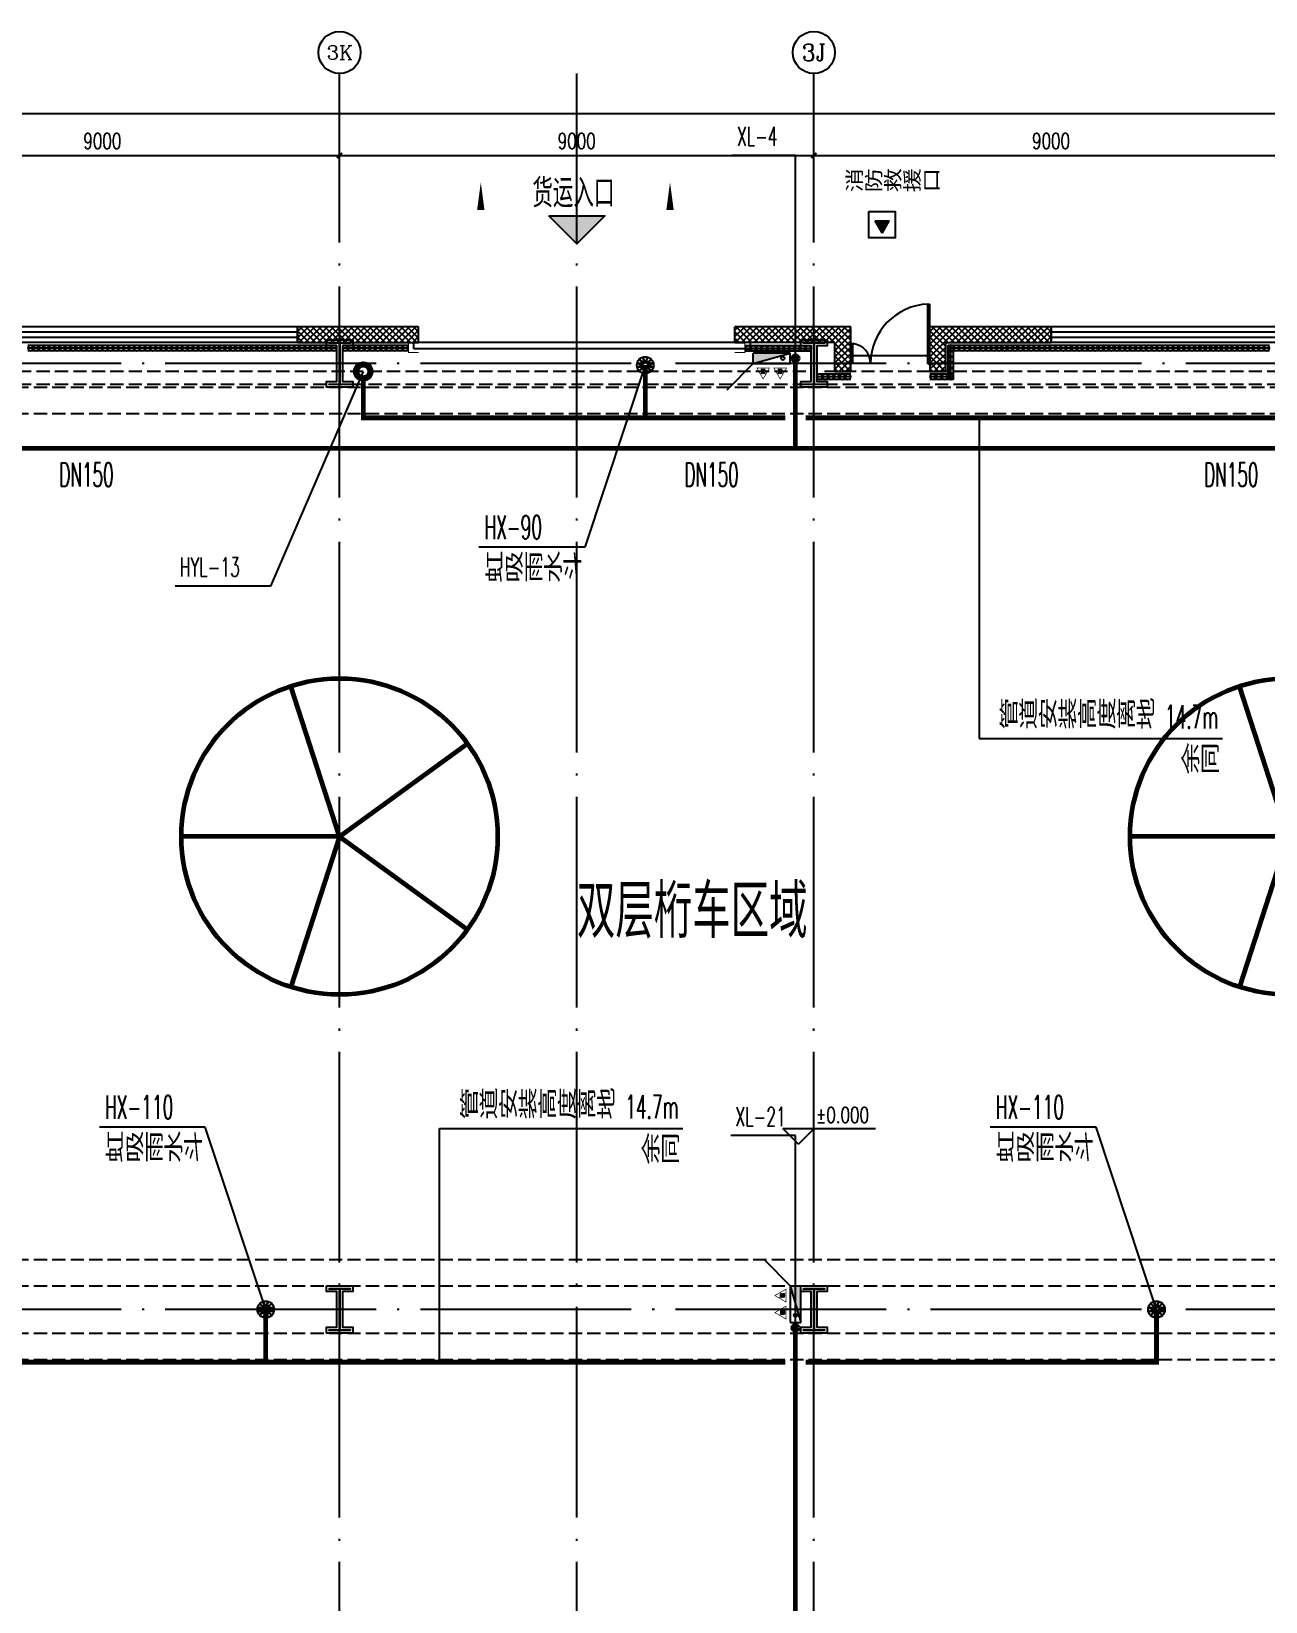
# Model space of a CAD drawing. Extents: x -452079 to 117456, y 3902 to 836955.
# Drawn here: x -215701 to -192284, y 597226 to 627024 of the extents above; entities that cross this region are included whole.
import ezdxf
from ezdxf.enums import TextEntityAlignment as Align

# ---------------------------------------------------------------- set-up
doc = ezdxf.new("R2010")
doc.units = 0
doc.header["$LTSCALE"] = 1000
doc.header["$MEASUREMENT"] = 0
for name, pattern in [('10平面$0$DASH', [0.35, 0.25, -0.1]), ('DASH', [0.35, 0.25, -0.1]), ('DOTE', [2.42, 2, -0.2, 0.02, -0.2]), ('DOTE_30', [0.726, 0.6, -0.06, 0.006, -0.06])]:
    doc.linetypes.add(name, pattern=pattern)
for name, color, linetype in [('10平面$0$WINDOW', 4, 'Continuous'), ('A-AXIS-D', 1, 'Continuous'), ('A-AXIS-DOTE', 14, 'DOTE'), ('A-AXIS-SYMB', 3, 'Continuous'), ('A-HATCH-2', 251, 'Continuous'), ('A-HRAIL', 173, 'Continuous'), ('A-LIN-V', 9, 'Continuous'), ('A-SFCE', 30, 'Continuous'), ('A-TEXT', 61, 'Continuous'), ('A-WINDOW', 140, 'Continuous'), ('AS-COLN', 6, 'Continuous'), ('AS-WALL', 40, 'Continuous'), ('DIM_消防', 1, 'Continuous'), ('DIM_雨水', 4, 'Continuous'), ('FH-tri', 180, 'Continuous'), ('PUB_HATCH', 8, 'Continuous'), ('PUB_TEXT', 7, 'Continuous'), ('RP-N2-01$0$$0$A-WIND-J', 1, 'Continuous'), ('RP-N2-01$0$A-WIND-J', 3, 'Continuous'), ('SB_ZF消火栓', 10, 'Continuous'), ('SB_ZF消火栓M', 10, 'Continuous'), ('TEXT_消防', 1, 'Continuous'), ('TWT_LEAD', 3, 'Continuous'), ('WALL', 2, 'Continuous'), ('建-标高', 3, 'Continuous'), ('建-窗', 4, 'Continuous'), ('文本', 4, 'Continuous'), ('虹吸雨水斗', 6, 'Continuous')]:
    doc.layers.add(name, color=color, linetype=linetype)
for name, color, linetype, lineweight in [('Gps-ZF消防', 1, 'TG_X', 60), ('Gps-ZF雨水', 4, 'DOTE_30', 60), ('LG-ZF消防', 1, 'Continuous', 60), ('LG-ZF雨水', 4, 'Continuous', 60)]:
    doc.layers.add(name, color=color, linetype=linetype, lineweight=lineweight)
doc.styles.add('_TCH_AXIS', font='COMPLEX', dxfattribs={"bigfont": 'GBCBIG'})
doc.styles.add('_TCH_DIM', font='SIMPLEX', dxfattribs={"width": 0.75, "bigfont": '@1HZTXT'})
doc.styles.add('_TCH_DIM_T3', font='SIMPLEX', dxfattribs={"width": 0.705882, "bigfont": 'GBCBIG'})
doc.styles.add('_TWT_PIPEDN', font='SIMPLEX', dxfattribs={"width": 0.65, "height": 3.5, "bigfont": 'HZTXT'})
doc.styles.add('_TWT_SERIAL', font='SIMPLEX', dxfattribs={"width": 0.8, "height": 3, "bigfont": 'HZTXT'})
doc.styles.add('A-STANDARD', font='SIMPLEX', dxfattribs={"bigfont": 'GBCBIG'})
doc.styles.get("Standard").update_dxf_attribs({"font": 'gbenor.shx', "bigfont": 'gbcbig.shx'})
doc.styles.add('TG_LINETYPE', font='SIMPLEX', dxfattribs={"width": 0.8, "height": 3.5, "bigfont": 'HZTXT'})
doc.linetypes.add('TG_X', pattern='A,5,-0.3,["X",TG_LINETYPE,S=0.1,R=0,X=-0.23,Y=-0.15],0', length=5.3)
doc.dimstyles.new('_TCH_ARCH&&100', dxfattribs={"dimtxt": 297.5, "dimasz": 100, "dimexe": 100, "dimexo": 100, "dimgap": 126.25, "dimtad": 1, "dimdec": 0, "dimzin": 0, "dimdsep": 46, "dimtxsty": '_TCH_DIM_T3', "dimblk": 'ARCHTICK', "dimcen": 0.09, "dimclrt": 7, "dimazin": 2, "dimtfac": 1, "dimtdec": 0, "dimtix": 1, "dimtmove": 2, "dimatfit": 3, "dimfxl": 0, "dimtolj": 1, "dimtzin": 0, "dimarcsym": 0})
pattern_1 = [(45, (321432.36, -540023.96), (-60.000061, 60.000061), []), (135, (321432.36, -540023.96), (-60.000061, -60.000061), [])]

# ---------------------------------------------------------------- blocks, each defined once
blk = doc.blocks.new('_ArchTick')
at = {"color": 0, "linetype": 'ByBlock', "const_width": 0.4}
blk.add_lwpolyline([(-0.5, -0.5), (0.5, 0.5)], dxfattribs=at)
blk = doc.blocks.new('*D383')
at = {"layer": 'A-AXIS-D', "color": 0, "lineweight": -2, "transparency": 16777216}
for p, q in [((102518, 83886), (102518, 84744)), ((102518, 84644), (111518, 84644)), ((111518, 83886), (111518, 84744))]:
    blk.add_line(p, q, dxfattribs=at)
at = {"layer": 'A-AXIS-D', "color": 0, "lineweight": -2, "transparency": 16777216, "xscale": 100, "yscale": 100, "zscale": 100, "rotation": 180}
blk.add_blockref('_ArchTick', (102518, 84644), dxfattribs=at)
at = {"layer": 'A-AXIS-D', "color": 0, "lineweight": -2, "transparency": 16777216, "xscale": 100, "yscale": 100, "zscale": 100}
blk.add_blockref('_ArchTick', (111518, 84644), dxfattribs=at)
at = {"layer": 'A-AXIS-D', "color": 7, "transparency": 16777216, "insert": (107018, 84919), "char_height": 297.5, "attachment_point": 5, "style": '_TCH_DIM_T3'}
blk.add_mtext('\\A1;9000', dxfattribs=at)
blk = doc.blocks.new('*D384')
at = {"layer": 'A-AXIS-D', "color": 0, "lineweight": -2, "transparency": 16777216}
for p, q in [((111518, 83886), (111518, 84744)), ((111518, 84644), (120518, 84644)), ((120518, 83886), (120518, 84744))]:
    blk.add_line(p, q, dxfattribs=at)
at = {"layer": 'A-AXIS-D', "color": 0, "lineweight": -2, "transparency": 16777216, "xscale": 100, "yscale": 100, "zscale": 100, "rotation": 180}
blk.add_blockref('_ArchTick', (111518, 84644), dxfattribs=at)
at = {"layer": 'A-AXIS-D', "color": 0, "lineweight": -2, "transparency": 16777216, "xscale": 100, "yscale": 100, "zscale": 100}
blk.add_blockref('_ArchTick', (120518, 84644), dxfattribs=at)
at = {"layer": 'A-AXIS-D', "color": 7, "transparency": 16777216, "insert": (116018, 84919), "char_height": 297.5, "attachment_point": 5, "style": '_TCH_DIM_T3'}
blk.add_mtext('\\A1;9000', dxfattribs=at)
blk = doc.blocks.new('*D385')
at = {"layer": 'A-AXIS-D', "color": 0, "lineweight": -2, "transparency": 16777216}
for p, q in [((120518, 83886), (120518, 84744)), ((120518, 84644), (129518, 84644)), ((129518, 83886), (129518, 84744))]:
    blk.add_line(p, q, dxfattribs=at)
at = {"layer": 'A-AXIS-D', "color": 0, "lineweight": -2, "transparency": 16777216, "xscale": 100, "yscale": 100, "zscale": 100, "rotation": 180}
blk.add_blockref('_ArchTick', (120518, 84644), dxfattribs=at)
at = {"layer": 'A-AXIS-D', "color": 0, "lineweight": -2, "transparency": 16777216, "xscale": 100, "yscale": 100, "zscale": 100}
blk.add_blockref('_ArchTick', (129518, 84644), dxfattribs=at)
at = {"layer": 'A-AXIS-D', "color": 7, "transparency": 16777216, "insert": (125018, 84919), "char_height": 297.5, "attachment_point": 5, "style": '_TCH_DIM_T3'}
blk.add_mtext('\\A1;9000', dxfattribs=at)
blk = doc.blocks.new('*D394')
at = {"layer": 'A-AXIS-D', "color": 0, "lineweight": -2, "transparency": 16777216}
for p, q in [((7618, 83986), (7618, 85544)), ((193318, 83986), (193318, 85544)), ((7618, 85444), (193318, 85444))]:
    blk.add_line(p, q, dxfattribs=at)
at = {"layer": 'A-AXIS-D', "color": 0, "lineweight": -2, "transparency": 16777216, "xscale": 100, "yscale": 100, "zscale": 100, "rotation": 180}
blk.add_blockref('_ArchTick', (7618, 85444), dxfattribs=at)
at = {"layer": 'A-AXIS-D', "color": 0, "lineweight": -2, "transparency": 16777216, "xscale": 100, "yscale": 100, "zscale": 100}
blk.add_blockref('_ArchTick', (193318, 85444), dxfattribs=at)
at = {"layer": 'A-AXIS-D', "color": 7, "transparency": 16777216, "insert": (100468, 85719), "char_height": 297.5, "attachment_point": 5, "style": '_TCH_DIM_T3'}
blk.add_mtext('\\A1;185700', dxfattribs=at)
blk = doc.blocks.new('4324324')
at = {"layer": 'A-HATCH-2', "color": 8, "linetype": 'DASH'}
for p, q in [((-294754, 620270), (-135554, 620270)), ((-294754, 619770), (-135554, 619770)), ((-294754, 603720), (-128854, 603720)), ((-294754, 603220), (-128854, 603220)), ((-294754, 602320), (-128854, 602320)), ((-294754, 601820), (-128854, 601820))]:
    blk.add_line(p, q, dxfattribs=at)
blk = doc.blocks.new('w4324324')
at = {"layer": 'A-HATCH-2', "lineweight": 60}
for q in [(-1694760, 686605), (-1697614, 684532), (-1691907, 684532), (-1696524, 681178), (-1692997, 681178)]:
    blk.add_line((-1694760, 683605), q, dxfattribs=at)
blk.add_circle((-1694760, 683605), 3000, dxfattribs=at)
blk = doc.blocks.new('342343')
at = {"layer": 'A-LIN-V'}
for p in [(1084560, 9556), (1084560, -8444)]:
    blk.add_blockref('w4324324', p, dxfattribs=at)
blk = doc.blocks.new('w42343243')
at = {"layer": 'A-HATCH-2', "color": 2}
blk.add_lwpolyline([(-165104, 621070), (-164604, 621070), (-164604, 620958), (-164800, 620958), (-164800, 620282), (-164604, 620282), (-164604, 620170), (-165104, 620170), (-165104, 620282), (-164908, 620282), (-164908, 620958), (-165104, 620958)], close=True, dxfattribs=at)
at = {"layer": 'AS-COLN', "color": 8}
blk.add_lwpolyline([(-165054, 621020), (-164654, 621020), (-164654, 621008), (-164850, 621008), (-164850, 620232), (-164654, 620232), (-164654, 620220), (-165054, 620220), (-165054, 620232), (-164858, 620232), (-164858, 621008), (-165054, 621008)], close=True, dxfattribs=at)
blk = doc.blocks.new('42343')
at = {"layer": 'A-WINDOW'}
for p in [(-45000, 100), (-36000, 100), (-45000, -17850), (-36000, -17850)]:
    blk.add_blockref('w42343243', p, dxfattribs=at)
blk = doc.blocks.new('RP-N2-01$0$$0$xfjy')
at = {"layer": 'RP-N2-01$0$$0$A-WIND-J'}
h = blk.add_hatch(color=8, dxfattribs=at)
h.dxf.hatch_style = 1
h.paths.add_polyline_path([(1141876, -26214), (1142135, -26214), (1142005, -25989)])
at = {"layer": 'RP-N2-01$0$$0$A-WIND-J', "color": 8, "const_width": 25}
blk.add_lwpolyline([(1141755, -25889), (1141755, -26389), (1142255, -26389), (1142255, -25889)], close=True, dxfattribs=at)
at = {"layer": 'RP-N2-01$0$$0$A-WIND-J', "color": 8}
for points in [[(1141755, -26389), (1142255, -26389), (1142255, -25889), (1141755, -25889)], [(1141876, -26214), (1142135, -26214), (1142005, -25989)]]:
    blk.add_lwpolyline(points, close=True, dxfattribs=at)
blk = doc.blocks.new('RP-N2-01$0$xfjy')
at = {"layer": 'RP-N2-01$0$$0$A-WIND-J', "color": 8}
blk.add_blockref('RP-N2-01$0$$0$xfjy', (0, 0), dxfattribs=at)
blk = doc.blocks.new('3333')
at = {"layer": 'A-SFCE', "const_width": 20}
blk.add_lwpolyline([(-227064, 766320), (-227064, 766510), (-227244, 766510), (-227244, 766320)], dxfattribs=at)
blk = doc.blocks.new('99平面图例外参$0$$LinePat$圆环')
for points in [[(0, 150), (300, 150)], [(0, 0), (300, 0)], [(0, -150), (300, -150)]]:
    blk.add_lwpolyline(points)
at = {"color": 0}
blk.add_circle((150, 0), 150, dxfattribs=at)
blk = doc.blocks.new('10平面$0$$DorLib2D$00000126')
at = {"color": 0, "linetype": 'Continuous'}
for p, q in [((-0.532, 0.5), (-0.532, 0.9)), ((0.532, 0.9), (0.532, 0.5))]:
    blk.add_line(p, q, dxfattribs=at)
at = {"color": 0, "linetype": '10平面$0$DASH'}
for p, q in [((-0.532, 0.9), (0.532, 0.9)), ((-0.532, 0.5), (0.532, 0.5))]:
    blk.add_line(p, q, dxfattribs=at)
blk = doc.blocks.new('WINDOW2DLIB$DYNSTYLE$00000005')
at = {"color": 0}
for points in [[(-0.5, 0.5), (-0.5, -0.5)], [(-0.5, 0.5), (0.5, 0.5)], [(0.5, -0.5), (0.5, 0.5)], [(0.5, 0.1667), (-0.5, 0.1667)], [(0.5, -0.1667), (-0.5, -0.1667)], [(-0.5, -0.5), (0.5, -0.5)]]:
    blk.add_lwpolyline(points, dxfattribs=at)
blk = doc.blocks.new('DOOR2DLIB$SYSLIB$00000123')
at = {"color": 0}
for p, q in [((0.475, -0.001), (0.475, 0.752)), ((0.475, 0.752), (0.5, 0.752)), ((0.5, -0.001), (0.5, 0.752)), ((-0.5, 0), (-0.5, 0.252)), ((-0.475, 0.252), (-0.5, 0.252)), ((-0.475, 0), (-0.475, 0.252)), ((-0.475, 0), (-0.5, 0)), ((0.475, -0.001), (0.5, -0.001))]:
    blk.add_line(p, q, dxfattribs=at)
for centre, radius, start, end in [((0.505, -0.002), 0.755, 92.2493, 179.7238), ((-0.501, 0.003), 0.251, 359.7899, 84.0974)]:
    blk.add_arc(centre, radius, start, end, dxfattribs=at)
blk = doc.blocks.new('“奔腾”虹吸雨水斗')
at = {"layer": '虹吸雨水斗', "lineweight": 25}
for p, q in [((947052, 86699), (946987, 86758)), ((947048, 86793), (947066, 86707)), ((947082, 86711), (947055, 86795)), ((947125, 86795), (947098, 86711)), ((947114, 86707), (947132, 86793)), ((947194, 86758), (947128, 86699)), ((946944, 86685), (947028, 86658)), ((947028, 86641), (946944, 86614)), ((947032, 86673), (946946, 86692)), ((946946, 86607), (947032, 86625)), ((946982, 86753), (947040, 86688)), ((947040, 86611), (946982, 86546)), ((946987, 86541), (947052, 86600)), ((947066, 86592), (947048, 86506)), ((947055, 86504), (947082, 86587)), ((947098, 86587), (947125, 86504)), ((947132, 86506), (947114, 86592)), ((947128, 86600), (947194, 86541)), ((947140, 86688), (947199, 86753)), ((947199, 86546), (947140, 86611)), ((947234, 86692), (947148, 86673)), ((947148, 86625), (947234, 86607)), ((947152, 86658), (947236, 86685)), ((947236, 86614), (947152, 86641))]:
    blk.add_line(p, q, dxfattribs=at)
for radius in [150, 47.6]:
    blk.add_circle((947090, 86649), radius, dxfattribs=at)
for centre, start, end in [((947025, 86649), 291.6382, 68.3675), ((947034, 86682), 261.6382, 38.3675), ((947034, 86617), 321.6382, 98.3675), ((947057, 86706), 231.6382, 8.3675), ((947057, 86593), 351.6382, 128.3675), ((947090, 86715), 201.6382, 338.3675), ((947090, 86584), 21.6382, 158.3675), ((947123, 86706), 171.6382, 308.3675), ((947123, 86593), 51.6382, 188.3675), ((947147, 86682), 141.6382, 278.3675), ((947147, 86617), 81.6382, 218.3675), ((947155, 86649), 111.6382, 248.3675)]:
    blk.add_arc(centre, 8.82, start, end, dxfattribs=at)
blk = doc.blocks.new('A$C5D961328')
at = {"layer": 'SB_ZF消火栓', "linetype": 'Continuous'}
h = blk.add_hatch(dxfattribs=at)
h.set_pattern_fill('ANSI31', color=256, scale=129.330432, angle=270, style=0)
h.set_pattern_definition([(45, (-18410.044, -5691.868), (11.431303, -11.431303), [])])
h.paths.add_polyline_path([(228, 343), (228, 427), (153, 427), (153, 343)])
h = blk.add_hatch(dxfattribs=at)
h.set_pattern_fill('ANSI31', color=256, scale=129.330432, angle=270, style=0)
h.set_pattern_definition([(45, (-18087.504, -5691.868), (11.431303, -11.431303), [])])
h.paths.add_polyline_path([(550, 343), (550, 427), (475, 427), (475, 343)])
at = {"layer": 'SB_ZF消火栓'}
blk.add_hatch(color=256, dxfattribs=at).paths.add_polyline_path([(0, 40), (700, 40), (700, 240)])
for p, q in [((1195, 735), (700, 240)), ((700, 240), (0, 240)), ((0, 240), (0, 40)), ((700, 240), (0, 40)), ((0, 40), (700, 40)), ((700, 240), (700, 40))]:
    blk.add_line(p, q, dxfattribs=at)
at = {"layer": 'SB_ZF消火栓', "linetype": 'Continuous'}
for points, const_width in [([(312, 321), (190, 531), (69, 321), (312, 321), (190, 531)], 12.9), ([(228, 343), (228, 427), (153, 427), (153, 343), (228, 343)], 7.76), ([(634, 321), (513, 531), (392, 321), (634, 321), (513, 531)], 12.9), ([(550, 343), (550, 427), (475, 427), (475, 343), (550, 343)], 7.76)]:
    blk.add_lwpolyline(points, dxfattribs=dict(at, const_width=const_width))
at = {"layer": 'SB_ZF消火栓', "color": 1}
blk.add_circle((140, 140), 32.5, dxfattribs=at)
blk = doc.blocks.new('A$C515E426B')
at = {"layer": 'FH-tri'}
h = blk.add_hatch(color=8, dxfattribs=at)
h.dxf.hatch_style = 1
h.paths.add_polyline_path([(115487.8, 83498.6), (116548.5, 83498.6), (116018.2, 82968.3)])
at = {"layer": 'PUB_HATCH'}
h = blk.add_hatch(dxfattribs=at)
h.set_pattern_fill('多孔材料', color=256, scale=30, style=0)
h.set_pattern_definition(pattern_1)
h.paths.add_polyline_path([(113018.2, 81396), (110718.2, 81396), (110718.2, 81096), (113018.2, 81096)])
h = blk.add_hatch(dxfattribs=at)
h.set_pattern_fill('多孔材料', color=256, scale=30, style=0)
h.set_pattern_definition(pattern_1)
h.paths.add_polyline_path([(120918.2, 81096), (121218.2, 81396), (119018.2, 81396), (119018.2, 81096)])
h = blk.add_hatch(dxfattribs=at)
h.set_pattern_fill('多孔材料', color=256, scale=30, style=0)
h.set_pattern_definition(pattern_1)
h.paths.add_polyline_path([(120918.2, 80546), (121218.2, 80846), (121218.2, 81396), (120918.2, 81096)])
h = blk.add_hatch(dxfattribs=at)
h.set_pattern_fill('多孔材料', color=256, scale=30, style=0)
h.set_pattern_definition(pattern_1)
h.paths.add_polyline_path([(123018.2, 81096), (125018.2, 81096), (125018.2, 81396), (122718.2, 81396)])
h = blk.add_hatch(dxfattribs=at)
h.set_pattern_fill('多孔材料', color=256, scale=30, style=0)
h.set_pattern_definition(pattern_1)
h.paths.add_polyline_path([(122718.2, 80846), (123018.2, 80546), (123018.2, 81096), (122718.2, 81396)])
h = blk.add_hatch(dxfattribs=at)
h.set_pattern_fill('多孔材料', color=256, scale=30, style=0)
h.set_pattern_definition(pattern_1)
h.paths.add_polyline_path([(120918.2, 80546), (121218.2, 80546), (121218.2, 80846)])
h = blk.add_hatch(dxfattribs=at)
h.set_pattern_fill('多孔材料', color=256, scale=30, style=0)
h.set_pattern_definition(pattern_1)
h.paths.add_polyline_path([(122718.2, 80846), (122718.2, 80546), (123018.2, 80546)])
at = {"layer": '10平面$0$WINDOW'}
blk.add_line((122718.2, 80846), (121218.2, 80846), dxfattribs=at)
at = {"layer": 'A-AXIS-D'}
for centre in [(111518.2, 86600), (120518.2, 86600)]:
    blk.add_circle(centre, 400, dxfattribs=at)
at = {"layer": 'A-AXIS-DOTE', "color": 8, "ltscale": 2}
for p, q in [((111518.2, 716), (111518.2, 86200)), ((116018.2, 716), (116018.2, 86200)), ((120518.2, 716), (120518.2, 86200)), ((199332.4, 80696), (3362.4, 80696)), ((199332.4, 62746), (3362.4, 62746))]:
    blk.add_line(p, q, dxfattribs=at)
at = {"layer": 'A-AXIS-SYMB'}
for points in [[(114198.2, 82676, 0, 0, 0), (114198.2, 84136, 0, 140, 0), (114198.2, 83611, 0, 0, 0)], [(117788.2, 82676, 0, 0, 0), (117788.2, 84136, 0, 140, 0), (117788.2, 83611, 0, 0, 0)]]:
    blk.add_lwpolyline(points, format="xyseb", dxfattribs=at)
at = {"layer": 'A-SFCE', "color": 8, "linetype": 'DASH'}
for p, q in [((120368.2, 80546), (102668.2, 80546)), ((129368.2, 80546), (120668.2, 80546)), ((120368.2, 80296), (102668.2, 80296)), ((129368.2, 80296), (120668.2, 80296))]:
    blk.add_line(p, q, dxfattribs=at)
at = {"layer": 'AS-WALL'}
for p, q in [((113018.2, 81396), (110718.2, 81396)), ((110718.2, 81396), (110718.2, 81096)), ((113018.2, 81096), (113018.2, 81396)), ((121218.2, 81396), (119018.2, 81396)), ((119018.2, 81096), (119018.2, 81396)), ((121218.2, 80846), (121218.2, 81396)), ((125018.2, 81396), (122718.2, 81396)), ((122718.2, 80846), (122718.2, 81396)), ((125018.2, 81096), (125018.2, 81396)), ((110718.2, 81096), (113018.2, 81096)), ((120918.2, 81096), (119018.2, 81096)), ((120918.2, 80546), (120918.2, 81096)), ((123018.2, 81096), (125018.2, 81096)), ((123018.2, 80546), (123018.2, 81096)), ((121218.2, 80546), (121218.2, 80846)), ((122718.2, 80846), (122718.2, 80546)), ((120918.2, 80546), (121218.2, 80546)), ((122718.2, 80546), (123018.2, 80546))]:
    blk.add_line(p, q, dxfattribs=at)
at = {"layer": 'FH-tri', "color": 8}
blk.add_lwpolyline([(115487.8, 83498.6), (116548.5, 83498.6), (116548.5, 83498.6), (116018.2, 82968.3)], close=True, dxfattribs=at)
at = {"layer": '建-标高'}
for p, q in [((120226, 65881), (119926, 66181)), ((119926, 66181), (121686, 66181)), ((120226, 65881), (120526, 66181))]:
    blk.add_line(p, q, dxfattribs=at)
at = {"layer": '10平面$0$WINDOW', "zscale": 300}
for name, p, xscale, yscale, rotation in [('DOOR2DLIB$SYSLIB$00000123', (121968.2, 80696), -1500, -1500, 179.9999999999556), ('10平面$0$$DorLib2D$00000126', (116118.2, 81246), 6000, 300, 180)]:
    blk.add_blockref(name, p, dxfattribs=dict(at, xscale=xscale, yscale=yscale, rotation=rotation))
at = {"layer": 'A-HRAIL', "yscale": 0.3333333333333333, "zscale": 0.3333333333333333}
for p, xscale, rotation in [((105704.6, 80990), -0.3368181818181818, 359.9999999997967), ((105805.6, 80990), -0.3368181818181818, 359.9999999997967), ((105906.7, 80990), -0.3368181818181818, 359.9999999997967), ((106007.7, 80990), -0.3368181818181818, 359.9999999997967), ((106108.8, 80990), -0.3368181818181818, 359.9999999997967), ((106209.8, 80990), -0.3368181818181818, 359.9999999997967), ((106310.9, 80990), -0.3368181818181818, 359.9999999997967), ((106411.9, 80990), -0.3368181818181818, 359.9999999997967), ((106513, 80990), -0.3368181818181818, 359.9999999997967), ((106614, 80990), -0.3368181818181818, 359.9999999997967), ((106715, 80990), -0.3368181818181818, 359.9999999997967), ((106816.1, 80990), -0.3368181818181818, 359.9999999997967), ((106917.1, 80990), -0.3368181818181818, 359.9999999997967), ((107018.2, 80990), -0.3368181818181818, 359.9999999997967), ((107119.2, 80990), -0.3368181818181818, 359.9999999997967), ((107220.3, 80990), -0.3368181818181818, 359.9999999997967), ((107321.3, 80990), -0.3368181818181818, 359.9999999997967), ((107422.4, 80990), -0.3368181818181818, 359.9999999997967), ((107523.4, 80990), -0.3368181818181818, 359.9999999997967), ((107624.5, 80990), -0.3368181818181818, 359.9999999997967), ((107725.5, 80990), -0.3368181818181818, 359.9999999997967), ((107826.5, 80990), -0.3368181818181818, 359.9999999997967), ((107927.6, 80990), -0.3368181818181818, 359.9999999997967), ((108028.6, 80990), -0.3368181818181818, 359.9999999997967), ((108129.7, 80990), -0.3368181818181818, 359.9999999997967), ((108230.7, 80990), -0.3368181818181818, 359.9999999997967), ((108331.8, 80990), -0.3368181818181818, 359.9999999997967), ((108432.8, 80990), -0.3368181818181818, 359.9999999997967), ((108533.9, 80990), -0.3368181818181818, 359.9999999997967), ((108634.9, 80990), -0.3368181818181818, 359.9999999997967), ((108736, 80990), -0.3368181818181818, 359.9999999997967), ((108837, 80990), -0.3368181818181818, 359.9999999997967), ((108938, 80990), -0.3368181818181818, 359.9999999997967), ((109039.1, 80990), -0.3368181818181818, 359.9999999997967), ((109140.1, 80990), -0.3368181818181818, 359.9999999997967), ((109241.2, 80990), -0.3368181818181818, 359.9999999997967), ((109342.2, 80990), -0.3368181818181818, 359.9999999997967), ((109443.3, 80990), -0.3368181818181818, 359.9999999997967), ((109544.3, 80990), -0.3368181818181818, 359.9999999997967), ((109645.4, 80990), -0.3368181818181818, 359.9999999997967), ((109746.4, 80990), -0.3368181818181818, 359.9999999997967), ((109847.5, 80990), -0.3368181818181818, 359.9999999997967), ((109948.5, 80990), -0.3368181818181818, 359.9999999997967), ((110049.5, 80990), -0.3368181818181818, 359.9999999997967), ((110150.6, 80990), -0.3368181818181818, 359.9999999997967), ((110251.6, 80990), -0.3368181818181818, 359.9999999997967), ((110352.7, 80990), -0.3368181818181818, 359.9999999997967), ((110453.7, 80990), -0.3368181818181818, 359.9999999997967), ((110554.8, 80990), -0.3368181818181818, 359.9999999997967), ((110655.8, 80990), -0.3368181818181818, 359.9999999997967), ((110756.9, 80990), -0.3368181818181818, 359.9999999997967), ((110857.9, 80990), -0.3368181818181818, 359.9999999997967), ((110959, 80990), -0.3368181818181818, 359.9999999997967), ((111060, 80990), -0.3368181818181818, 359.9999999997967), ((111161, 80990), -0.3368181818181818, 359.9999999997967), ((111262.1, 80990), -0.3368181818181818, 359.9999999997967), ((111363.1, 80990), -0.3368181818181818, 359.9999999997967), ((111464.2, 80990), -0.3368181818181818, 359.9999999997967), ((111676, 80990), -0.3461108940497231, 359.9999999997966), ((111779.8, 80990), -0.3461108940497231, 359.9999999997966), ((111883.7, 80990), -0.3461108940497231, 359.9999999997966), ((111987.5, 80990), -0.3461108940497231, 359.9999999997966), ((112091.3, 80990), -0.3461108940497231, 359.9999999997966), ((112195.2, 80990), -0.3461108940497231, 359.9999999997966), ((112299, 80990), -0.3461108940497231, 359.9999999997966), ((112402.8, 80990), -0.3461108940497231, 359.9999999997966), ((112506.7, 80990), -0.3461108940497231, 359.9999999997966), ((112610.5, 80990), -0.3461108940497231, 359.9999999997966), ((112714.3, 80990), -0.3461108940497231, 359.9999999997966), ((112818.2, 80990), -0.3461108940497231, 359.9999999997966), ((123118.2, 80937.7), -0.3611111227129974, 270), ((123169.7, 80990), -0.3384127419475277, 359.9999999997966), ((123118.2, 80829.3), -0.3611111227129974, 270), ((123118.2, 80721), -0.3611111227129974, 270), ((123271.2, 80990), -0.3384127419475277, 359.9999999997966), ((123372.8, 80990), -0.3384127419475277, 359.9999999997966), ((123474.3, 80990), -0.3384127419475277, 359.9999999997966), ((123575.8, 80990), -0.3384127419475277, 359.9999999997966), ((123677.3, 80990), -0.3384127419475277, 359.9999999997966), ((123778.8, 80990), -0.3384127419475277, 359.9999999997966), ((123880.4, 80990), -0.3384127419475277, 359.9999999997966), ((123981.9, 80990), -0.3384127419475277, 359.9999999997966), ((124083.4, 80990), -0.3384127419475277, 359.9999999997966), ((124184.9, 80990), -0.3384127419475277, 359.9999999997966), ((124286.5, 80990), -0.3384127419475277, 359.9999999997966), ((124388, 80990), -0.3384127419475277, 359.9999999997966), ((124489.5, 80990), -0.3384127419475277, 359.9999999997966), ((124591, 80990), -0.3384127419475277, 359.9999999997966), ((124692.6, 80990), -0.3384127419475277, 359.9999999997966), ((124794.1, 80990), -0.3384127419475277, 359.9999999997966), ((124895.6, 80990), -0.3384127419475277, 359.9999999997966), ((124997.1, 80990), -0.3384127419475277, 359.9999999997966), ((125098.7, 80990), -0.3384127419475277, 359.9999999997966), ((125200.2, 80990), -0.3384127419475277, 359.9999999997966), ((125301.7, 80990), -0.3384127419475277, 359.9999999997966), ((125403.2, 80990), -0.3384127419475277, 359.9999999997966), ((125504.8, 80990), -0.3384127419475277, 359.9999999997966), ((125606.3, 80990), -0.3384127419475277, 359.9999999997966), ((125707.8, 80990), -0.3384127419475277, 359.9999999997966), ((125809.3, 80990), -0.3384127419475277, 359.9999999997966), ((125910.8, 80990), -0.3384127419475277, 359.9999999997966), ((126012.4, 80990), -0.3384127419475277, 359.9999999997966), ((126113.9, 80990), -0.3384127419475277, 359.9999999997966), ((126215.4, 80990), -0.3384127419475277, 359.9999999997966), ((126316.9, 80990), -0.3384127419475277, 359.9999999997966), ((126418.5, 80990), -0.3384127419475277, 359.9999999997966), ((126520, 80990), -0.3384127419475277, 359.9999999997966), ((126621.5, 80990), -0.3384127419475277, 359.9999999997966), ((126723, 80990), -0.3384127419475277, 359.9999999997966), ((126824.6, 80990), -0.3384127419475277, 359.9999999997966), ((126926.1, 80990), -0.3384127419475277, 359.9999999997966), ((127027.6, 80990), -0.3384127419475277, 359.9999999997966), ((127129.1, 80990), -0.3384127419475277, 359.9999999997966), ((127230.7, 80990), -0.3384127419475277, 359.9999999997966), ((127332.2, 80990), -0.3384127419475277, 359.9999999997966), ((127433.7, 80990), -0.3384127419475277, 359.9999999997966), ((127535.2, 80990), -0.3384127419475277, 359.9999999997966), ((127636.8, 80990), -0.3384127419475277, 359.9999999997966), ((127738.3, 80990), -0.3384127419475277, 359.9999999997966), ((127839.8, 80990), -0.3384127419475277, 359.9999999997966), ((127941.3, 80990), -0.3384127419475277, 359.9999999997966), ((128042.8, 80990), -0.3384127419475277, 359.9999999997966), ((128144.4, 80990), -0.3384127419475277, 359.9999999997966), ((128245.9, 80990), -0.3384127419475277, 359.9999999997966), ((128347.4, 80990), -0.3384127419475277, 359.9999999997966), ((128448.9, 80990), -0.3384127419475277, 359.9999999997966), ((128550.5, 80990), -0.3384127419475277, 359.9999999997966), ((128652, 80990), -0.3384127419475277, 359.9999999997966), ((128753.5, 80990), -0.3384127419475277, 359.9999999997966), ((128855, 80990), -0.3384127419475277, 359.9999999997966), ((128956.6, 80990), -0.3384127419475277, 359.9999999997966), ((129058.1, 80990), -0.3384127419475277, 359.9999999997966), ((129159.6, 80990), -0.3384127419475277, 359.9999999997966), ((123118.2, 80612.7), -0.3611111227129974, 270), ((123118.2, 80504.3), -0.3611111227129974, 270), ((123118.2, 80396), -0.3611111227129974, 270)]:
    blk.add_blockref('99平面图例外参$0$$LinePat$圆环', p, dxfattribs=dict(at, xscale=xscale, rotation=rotation))
for p, xscale in [((119218.2, 80990), 0.3461108940497231), ((119322, 80990), 0.3461108940497231), ((119425.8, 80990), 0.3461108940497231), ((119529.7, 80990), 0.3461108940497231), ((119633.5, 80990), 0.3461108940497231), ((119737.3, 80990), 0.3461108940497231), ((119841.2, 80990), 0.3461108940497231), ((119945, 80990), 0.3461108940497231), ((120048.8, 80990), 0.3461108940497231), ((120152.7, 80990), 0.3461108940497231), ((120256.5, 80990), 0.3461108940497231), ((120360.3, 80990), 0.3461108940497231), ((120679.8, 80446), -0.358888866003496), ((120787.5, 80446), -0.358888866003496), ((120895.2, 80446), -0.358888866003496), ((121002.8, 80446), -0.358888866003496), ((121110.5, 80446), -0.358888866003496), ((121218.2, 80446), -0.358888866003496), ((122830.7, 80446), -0.3749999999076196), ((122943.2, 80446), -0.3749999999076196), ((123055.7, 80446), -0.3749999999076196), ((123168.2, 80446), -0.3749999999076196)]:
    blk.add_blockref('99平面图例外参$0$$LinePat$圆环', p, dxfattribs=dict(at, xscale=xscale))
at = {"layer": 'A-LIN-V', "rotation": 90}
blk.add_blockref('342343', (804678.8, 681921), dxfattribs=at)
at = {"layer": 'A-SFCE', "rotation": 90}
blk.add_blockref('3333', (879339, 308150.2), dxfattribs=at)
at = {"layer": 'A-SFCE', "xscale": -1, "rotation": 270}
blk.add_blockref('3333', (-647302.6, 308150.2), dxfattribs=at)
at = {"layer": 'A-WINDOW'}
for name in ['42343', '4324324']:
    blk.add_blockref(name, (321372.4, -540024), dxfattribs=at)
at = {"layer": 'RP-N2-01$0$A-WIND-J', "xscale": -1, "rotation": 180}
blk.add_blockref('RP-N2-01$0$xfjy', (-1020192.7, 57191, 0), dxfattribs=at)
at = {"layer": '建-窗', "yscale": -300, "zscale": 300}
for p, xscale, rotation in [((104368.2, 81246), -12700, 359.999999999664), ((135468.2, 81246), -20900, 359.9999999994913)]:
    blk.add_blockref('WINDOW2DLIB$DYNSTYLE$00000005', p, dxfattribs=dict(at, xscale=xscale, rotation=rotation))
at = {"layer": 'A-TEXT', "color": 8}
for s, height, style, p in [('消防救援口', 384.1, '_TCH_DIM', (121101.8, 83964.6, 0)), ('货运入口', 540.14, 'A-STANDARD', (115176.9, 83660.8))]:
    blk.add_text(s, height=height, dxfattribs=dict(at, style=style)).set_placement(p)
at = {"layer": 'PUB_TEXT', "style": '_TCH_AXIS'}
for s, height, p, p2 in [('3K', 270.86, (111273.1, 86464.6), (111763.2, 86464.6)), ('3J', 321.14, (120288.8, 86439.4), (120747.6, 86439.4))]:
    blk.add_text(s, height=height, dxfattribs=at).set_placement(p, p2, align=Align.FIT)
at = {"layer": 'PUB_TEXT', "color": 8}
blk.add_text('双层桁车区域', height=1012.77, dxfattribs=at).set_placement((116023, 69795.3))
at = {"layer": 'PUB_TEXT', "style": 'A-STANDARD', "width": 0.705882}
blk.add_text('%%P0.000', height=297.5, dxfattribs=at).set_placement((120556, 66286))
at = {"layer": 'A-AXIS-D'}
for base, p1, p2, picture, middle in [((193318.2, 85443.8), (7618.2, 83885.8), (193318.2, 83885.8), '*D394', (100468.2, 85718.8)), ((111518.2, 84643.8), (102518.2, 83785.8), (111518.2, 83785.8), '*D383', (107018.2, 84918.8)), ((120518.2, 84643.8), (111518.2, 83785.8), (120518.2, 83785.8), '*D384', (116018.2, 84918.8)), ((129518.2, 84643.8), (120518.2, 83785.8), (129518.2, 83785.8), '*D385', (125018.2, 84918.8))]:
    dim = blk.add_linear_dim(base=base, p1=p1, p2=p2, angle=0, dimstyle='_TCH_ARCH&&100', override={"dimgap": 0}, dxfattribs=at)
    dim.commit()
    dim.dimension.update_dxf_attribs({"geometry": picture, "text_midpoint": middle, "dimtype": 161})

msp = doc.modelspace()

# ---------------------------------------------------------------- hatches: boundary and pattern name
at = {"layer": 'Gps-ZF雨水'}
for points in [[(-209404.18, 619690.05), (-209404.18, 619645.05), (-209449.18, 619645.05)], [(-209404.18, 619690.05), (-209449.18, 619690.05), (-209449.18, 619645.05)], [(-194354.18, 601770), (-194309.18, 601770), (-194309.18, 601725)], [(-194354.18, 601770), (-194354.18, 601725), (-194309.18, 601725)]]:
    msp.add_hatch(color=256, dxfattribs=at).paths.add_polyline_path(points)

# ---------------------------------------------------------------- linework, layer by layer
at = {"layer": 'DIM_消防'}
for p, q in [((-201204.18, 624671.3), (-202402.33, 624671.3)), ((-201204.18, 620820.05), (-201204.18, 624671.3)), ((-201204.18, 606068.75), (-202431.62, 606068.75)), ((-201204.18, 602420), (-201204.18, 606068.75))]:
    msp.add_line(p, q, dxfattribs=at)
at = {"layer": 'DIM_雨水'}
for p, q in [((-209404.18, 620570), (-211165.21, 616497.11)), ((-211165.21, 616497.11), (-212974.97, 616497.11))]:
    msp.add_line(p, q, dxfattribs=at)
at = {"layer": 'Gps-ZF消防', "const_width": 90}
for points in [[(-201204.18, 619111.81), (-201204.18, 620745.05)], [(-228204.18, 619111.81), (-201204.18, 619111.81)], [(-201204.18, 619111.81), (-179305.47, 619111.81)], [(-201204.18, 586378.77), (-201204.18, 602345)]]:
    msp.add_lwpolyline(points, dxfattribs=at)
at = {"layer": 'Gps-ZF雨水', "const_width": 90}
for points in [[(-204054.18, 619690.05), (-204054.18, 620690.05)], [(-209404.18, 620420), (-209404.18, 619690.05)], [(-209404.18, 619690.05), (-204054.18, 619690.05)], [(-204054.18, 619690.05), (-201399.18, 619690.05)], [(-201009.18, 619690.05), (-187350.18, 619690.05)], [(-211254.18, 601770), (-211254.18, 602770)], [(-194354.18, 601770), (-194354.18, 602770)], [(-222254.18, 601770), (-211254.18, 601770)], [(-211254.18, 601770), (-201399.18, 601770)], [(-201009.18, 601770), (-194354.18, 601770)]]:
    msp.add_lwpolyline(points, dxfattribs=at)
at = {"layer": 'LG-ZF消防'}
for centre in [(-201204.18, 620820.05), (-201204.18, 602420)]:
    msp.add_circle(centre, 50, dxfattribs=at)
at = {"layer": 'LG-ZF雨水'}
for radius in [150, 120]:
    msp.add_circle((-209404.18, 620570), radius, dxfattribs=at)
at = {"layer": 'TWT_LEAD'}
for p, q in [((-197719.74, 619686.08), (-197719.74, 613606.94)), ((-197719.74, 613606.94), (-193099.89, 613606.94)), ((-207959.62, 601820), (-207959.62, 606205.95)), ((-207959.62, 606205.95), (-203339.78, 606205.95))]:
    msp.add_line(p, q, dxfattribs=at)
at = {"layer": '文本'}
for p, q in [((-204054.18, 620690.05), (-205201.44, 617233.2)), ((-205201.44, 617233.2), (-207210.43, 617233.2)), ((-212401.44, 606226.85), (-214410.43, 606226.85)), ((-211254.18, 602770), (-212401.44, 606226.85)), ((-195501.44, 606226.85), (-197510.43, 606226.85)), ((-194354.18, 602770), (-195501.44, 606226.85))]:
    msp.add_line(p, q, dxfattribs=at)

# ---------------------------------------------------------------- block references
at = {"layer": 'SB_ZF消火栓M'}
for p, rotation in [((-201304.15, 620960.04), 180), ((-201064.19, 602519.97), 90.00000000000001)]:
    msp.add_blockref('A$C5D961328', p, dxfattribs=dict(at, rotation=rotation))
at = {"layer": 'WALL'}
msp.add_blockref('A$C515E426B', (-321372.36, 540023.96), dxfattribs=at)
at = {"layer": '文本', "xscale": 1.061320754715, "yscale": 1.061320754715, "zscale": 1.061320754715}
for p in [(-1209220.52, 528727.25), (-1216420.52, 510807.2), (-1199520.52, 510807.2)]:
    msp.add_blockref('“奔腾”虹吸雨水斗', p, dxfattribs=at)

# ---------------------------------------------------------------- texts
at = {"layer": 'DIM_消防', "color": 7, "style": '_TWT_SERIAL', "width": 0.6}
for s, p in [('XL-4', (-202312.33, 624851.3)), ('XL-21', (-202341.62, 606248.75))]:
    msp.add_text(s, height=360, dxfattribs=at).set_placement(p)
at = {"layer": 'DIM_雨水', "color": 7, "style": '_TWT_SERIAL', "width": 0.6}
msp.add_text('HYL-13', height=360, dxfattribs=at).set_placement((-212884.97, 616677.11))
at = {"layer": 'TEXT_消防', "style": '_TWT_PIPEDN', "width": 0.52}
for p in [(-215173.17, 618386.81), (-203313.5, 618386.81), (-193453.34, 618386.81)]:
    msp.add_text('DN150', height=450, dxfattribs=at).set_placement(p)
at = {"layer": 'TWT_LEAD', "color": 7, "style": '_TCH_DIM'}
for s, height, width, p in [('管道安装高度离地', 520.866, 0.75, (-197344.89, 613793.53)), ('14.7m', 446.25, 0.529412, (-194194.89, 613793.53)), ('余同', 520.866, 0.75, (-193899.38, 612939.42)), ('管道安装高度离地', 520.866, 0.75, (-207584.78, 606392.54)), ('14.7m', 446.25, 0.529412, (-204434.78, 606392.54)), ('余同', 520.866, 0.75, (-204139.27, 605538.43))]:
    msp.add_text(s, height=height, dxfattribs=dict(at, width=width)).set_placement(p)
at = {"layer": '文本', "color": 7, "style": '_TCH_DIM'}
for s, height, width, p in [('HX-90', 446.25, 0.529412, (-207105.43, 617390.7)), ('虹吸雨水斗', 520.866, 0.75, (-207105.43, 616576.54)), ('HX-110', 446.25, 0.529412, (-214305.43, 606384.35)), ('HX-110', 446.25, 0.529412, (-197405.43, 606384.35)), ('虹吸雨水斗', 520.866, 0.75, (-214305.43, 605570.18)), ('虹吸雨水斗', 520.866, 0.75, (-197405.43, 605570.18))]:
    msp.add_text(s, height=height, dxfattribs=dict(at, width=width)).set_placement(p)

doc.saveas('drawing.dxf')
